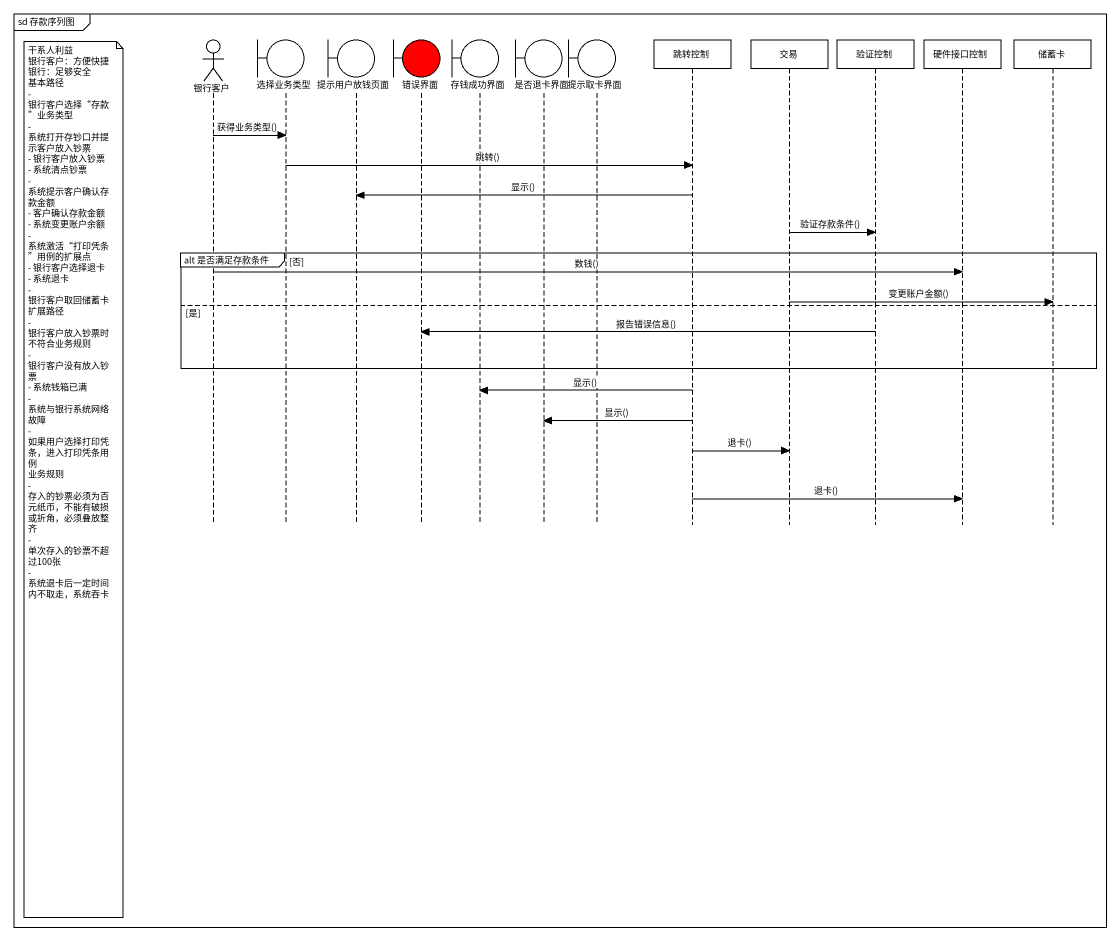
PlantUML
@startuml
mainframe sd 存款序列图
hide footbox
actor 银行客户
boundary 选择业务类型
boundary 提示用户放钱页面
boundary 错误界面 #FF0000
boundary 存钱成功界面
boundary 是否退卡界面
boundary 提示取卡界面
participant 跳转控制
participant 交易
participant 验证控制
participant 硬件接口控制
participant 储蓄卡

银行客户 -> 选择业务类型 : 获得业务类型()
选择业务类型 -> 跳转控制 : 跳转()
跳转控制 -> 提示用户放钱页面 : 显示()
交易 -> 验证控制 : 验证存款条件()
group alt 是否满足存款条件 [否]
  银行客户 -> 硬件接口控制 : 数钱()
  交易 -> 储蓄卡 : 变更账户金额()
else 是
  验证控制 -> 错误界面 : 报告错误信息()
end
跳转控制 -> 存钱成功界面 : 显示()
跳转控制 -> 是否退卡界面 : 显示()
跳转控制 -> 交易 : 退卡()
note left of 银行客户
  干系人利益
  银行客户：方便快捷
  银行：足够安全
  基本路径
  - 银行客户选择“存款”业务类型
  - 系统打开存钞口并提示客户放入钞票
  - 银行客户放入钞票
  - 系统清点钞票
  - 系统提示客户确认存款金额
  - 客户确认存款金额
  - 系统变更账户余额
  - 系统激活“打印凭条”用例的扩展点
  - 银行客户选择退卡
  - 系统退卡
  - 银行客户取回储蓄卡
  扩展路径
  - 银行客户放入钞票时不符合业务规则
  - 银行客户没有放入钞票
  - 系统钱箱已满
  - 系统与银行系统网络故障
  - 如果用户选择打印凭条，进入打印凭条用例
  业务规则
  - 存入的钞票必须为百元纸币，不能有破损或折角，必须叠放整齐
  - 单次存入的钞票不超过100张
  - 系统退卡后一定时间内不取走，系统吞卡
end note
跳转控制 -> 硬件接口控制 : 退卡()
@enduml
